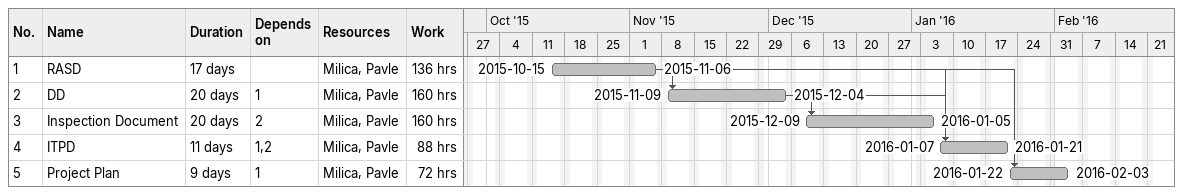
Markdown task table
| ID | Task | Duration | Start | Finish | Predecessors | Resources | Work (h) |
|---|---|---|---|---|---|---|---|
| 1 | RASD | 17d | 2015-10-15 | 2015-11-06 |  | Milica, Pavle | 136 |
| 2 | DD | 20d | 2015-11-09 | 2015-12-04 | 1 | Milica, Pavle | 160 |
| 3 | Inspection Document | 20d | 2015-12-09 | 2016-01-05 | 2 | Milica, Pavle | 160 |
| 4 | ITPD | 11d | 2016-01-07 | 2016-01-21 | 1, 2 | Milica, Pavle | 88 |
| 5 | Project Plan | 9d | 2016-01-22 | 2016-02-03 | 1 | Milica, Pavle | 72 |
